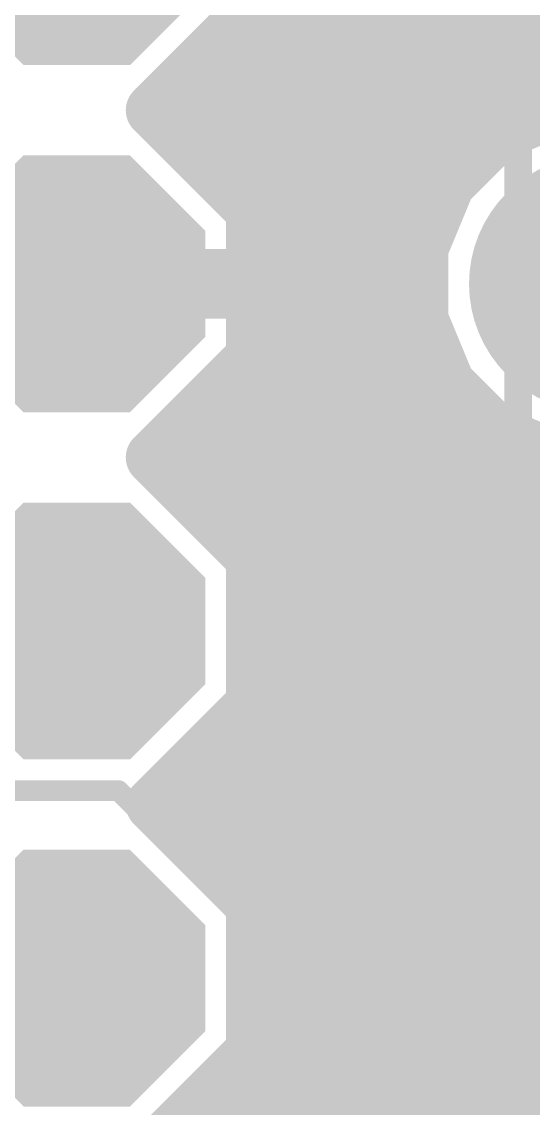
# Model space of a CAD drawing. Extents: x 0.5 to 37.4, y 3.1 to 45.2.
# Drawn here: x 5.95 to 9.69, y 13.02 to 20.97 of the extents above; entities that cross this region are included whole.
import ezdxf

# ---------------------------------------------------------------- set-up
doc = ezdxf.new("R2010")
doc.units = 0
for name, color, linetype in [('1', 22, 'CONTINUOUS'), ('16', 175, 'CONTINUOUS'), ('17', 82, 'CONTINUOUS'), ('21', 253, 'CONTINUOUS'), ('51', 253, 'CONTINUOUS')]:
    doc.layers.add(name, color=color, linetype=linetype)

# ---------------------------------------------------------------- blocks, each defined once
blk = doc.blocks.new('RECT')
blk.add_solid([(-0.5, -0.5), (0.5, -0.5), (-0.5, 0.5), (0.5, 0.5)])
blk = doc.blocks.new('OCTAGONP')
at = {"const_width": 0.5}
blk.add_lwpolyline([(-0.25, -0.1036), (-0.25, 0.1036), (-0.1036, 0.25), (0.1036, 0.25), (0.25, 0.1036), (0.25, -0.1036), (0.1036, -0.25), (-0.1036, -0.25), (-0.25, -0.1036), (-0.25, 0.1036)], dxfattribs=at)
blk = doc.blocks.new('ROUNDP')
at = {"const_width": 0.5}
blk.add_lwpolyline([(0, -0.25, 1), (0, 0.25, 1), (0, -0.25)], format="xyb", dxfattribs=at)

msp = doc.modelspace()

# ---------------------------------------------------------------- linework, layer by layer
at = {"layer": '1'}
for points, const_width in [([(7.6454, 21.0534), (7.6454, 22.1266)], 0.4064), ([(7.6454, 21.1328), (15.6455, 21.1328)], 0.4064), ([(6.912, 20.32), (7.6454, 21.0534)], 0.4064), ([(7.3184, 20.7264), (15.6455, 20.7264)], 0.4064), ([(7.6454, 19.5866), (6.912, 20.32)], 0.4064), ([(6.912, 20.32), (9.841, 20.32)], 0.4064), ([(9.9023, 20.3454), (9.4262, 20.1482)], 0.4064), ([(5.08, 20.32), (6.35, 19.05)], 0.1778), ([(9.4262, 20.1482), (9.0618, 19.7838)], 0.4064), ([(7.3184, 19.9136), (9.1916, 19.9136)], 0.4064), ([(9.0618, 19.7838), (8.8646, 19.3077)], 0.4064), ([(7.6454, 18.5134), (7.6454, 19.5866)], 0.4064), ([(7.6454, 19.5072), (8.9473, 19.5072)], 0.4064), ([(8.8646, 19.3077), (8.8646, 18.7923)], 0.4064), ([(7.6454, 19.1008), (8.8646, 19.1008)], 0.4064), ([(5.08, 17.78), (6.35, 19.05)], 0.1778), ([(8.8646, 18.7923), (9.0618, 18.3162)], 0.4064), ([(7.6454, 18.6944), (8.9052, 18.6944)], 0.4064), ([(6.912, 17.78), (7.6454, 18.5134)], 0.4064), ([(7.42, 18.288), (9.09, 18.288)], 0.4064), ([(9.0618, 18.3162), (9.4262, 17.9518)], 0.4064), ([(9.4262, 17.9518), (9.9023, 17.7546)], 0.4064), ([(7.0136, 17.8816), (9.5957, 17.8816)], 0.4064), ([(7.6454, 17.0466), (6.912, 17.78)], 0.4064), ([(7.2168, 17.4752), (16.2041, 17.4752)], 0.4064), ([(7.6232, 17.0688), (17.7089, 17.0688)], 0.4064), ([(7.6454, 15.9734), (7.6454, 17.0466)], 0.4064), ([(7.6454, 16.6624), (19.4564, 16.6624)], 0.4064), ([(7.6454, 16.256), (19.4564, 16.256)], 0.4064), ([(6.912, 15.24), (7.6454, 15.9734)], 0.4064), ([(7.5216, 15.8496), (19.4564, 15.8496)], 0.4064), ([(7.1152, 15.4432), (19.4564, 15.4432)], 0.4064), ([(7.6454, 14.5066), (6.912, 15.24)], 0.4064), ([(7.1152, 15.0368), (10.9523, 15.0368)], 0.4064), ([(7.5216, 14.6304), (10.4389, 14.6304)], 0.4064), ([(7.6454, 13.4334), (7.6454, 14.5066)], 0.4064), ([(7.6454, 14.224), (10.2705, 14.224)], 0.4064), ([(7.6454, 13.8176), (10.2616, 13.8176)], 0.4064), ([(6.912, 12.7), (7.6454, 13.4334)], 0.4064), ([(7.6232, 13.4112), (10.3968, 13.4112)], 0.4064), ([(7.2168, 13.0048), (10.7428, 13.0048)], 0.4064)]:
    msp.add_lwpolyline(points, dxfattribs=dict(at, const_width=const_width))
for points, const_width in [([(7.6454, 21.2344, 1), (7.6454, 21.0312)], 0.2032), ([(7.7172, 20.9816, 1), (7.5736, 21.1253)], 0.2032), ([(7.5438, 21.0534, 1), (7.747, 21.0534)], 0.2032), ([(7.3184, 20.828, 1), (7.3184, 20.6248)], 0.2032), ([(6.9838, 20.3918, 1), (6.8401, 20.2482)], 0.2032), ([(6.912, 20.4216, 1), (6.912, 20.2184)], 0.2032), ([(6.8401, 20.3918, 1), (6.9838, 20.2482)], 0.2032), ([(9.3873, 20.2421, 1), (9.4651, 20.0543)], 0.2032), ([(9.4981, 20.0763, 1), (9.3544, 20.22)], 0.2032), ([(7.3184, 20.0152, 1), (7.3184, 19.812)], 0.2032), ([(9.1916, 19.812, 1), (9.1916, 20.0152)], 0.2032), ([(8.99, 19.8556, 1), (9.1337, 19.7119)], 0.2032), ([(9.1557, 19.7449, 1), (8.9679, 19.8227)], 0.2032), ([(7.747, 19.5866, 1), (7.5438, 19.5866)], 0.2032), ([(7.5736, 19.5147, 1), (7.7172, 19.6584)], 0.2032), ([(7.6454, 19.6088, 1), (7.6454, 19.4056)], 0.2032), ([(8.9473, 19.4056, 1), (8.9473, 19.6088)], 0.2032), ([(8.9662, 19.3077, 1), (8.763, 19.3077)], 0.2032), ([(8.7707, 19.3466, 1), (8.9585, 19.2688)], 0.2032), ([(7.6454, 19.2024, 1), (7.6454, 18.9992)], 0.2032), ([(8.8646, 18.9992, 1), (8.8646, 19.2024)], 0.2032), ([(6.3186, 19.0186, 1), (6.3814, 19.0814)], 0.0889), ([(6.3814, 19.0186, 1), (6.3186, 19.0814)], 0.0889), ([(8.9585, 18.8312, 1), (8.7707, 18.7534)], 0.2032), ([(7.6454, 18.796, 1), (7.6454, 18.5928)], 0.2032), ([(8.763, 18.7923, 1), (8.9662, 18.7923)], 0.2032), ([(8.9052, 18.5928, 1), (8.9052, 18.796)], 0.2032), ([(7.7172, 18.4416, 1), (7.5736, 18.5853)], 0.2032), ([(7.5438, 18.5134, 1), (7.747, 18.5134)], 0.2032), ([(7.42, 18.3896, 1), (7.42, 18.1864)], 0.2032), ([(9.1337, 18.3881, 1), (8.99, 18.2444)], 0.2032), ([(8.9679, 18.2773, 1), (9.1557, 18.3551)], 0.2032), ([(9.09, 18.1864, 1), (9.09, 18.3896)], 0.2032), ([(9.4651, 18.0457, 1), (9.3873, 17.8579)], 0.2032), ([(7.0136, 17.9832, 1), (7.0136, 17.78)], 0.2032), ([(9.3544, 17.88, 1), (9.4981, 18.0237)], 0.2032), ([(9.5957, 17.78, 1), (9.5957, 17.9832)], 0.2032), ([(6.9838, 17.8518, 1), (6.8401, 17.7082)], 0.2032), ([(6.8401, 17.8518, 1), (6.9838, 17.7082)], 0.2032), ([(7.2168, 17.5768, 1), (7.2168, 17.3736)], 0.2032), ([(7.6232, 17.1704, 1), (7.6232, 16.9672)], 0.2032), ([(7.747, 17.0466, 1), (7.5438, 17.0466)], 0.2032), ([(7.5736, 16.9747, 1), (7.7172, 17.1184)], 0.2032), ([(7.6454, 16.764, 1), (7.6454, 16.5608)], 0.2032), ([(7.6454, 16.3576, 1), (7.6454, 16.1544)], 0.2032), ([(7.7172, 15.9016, 1), (7.5736, 16.0453)], 0.2032), ([(7.5438, 15.9734, 1), (7.747, 15.9734)], 0.2032), ([(7.5216, 15.9512, 1), (7.5216, 15.748)], 0.2032), ([(7.1152, 15.5448, 1), (7.1152, 15.3416)], 0.2032), ([(6.9838, 15.3118, 1), (6.8401, 15.1682)], 0.2032), ([(6.8401, 15.3118, 1), (6.9838, 15.1682)], 0.2032), ([(7.1152, 15.1384, 1), (7.1152, 14.9352)], 0.2032), ([(7.5216, 14.732, 1), (7.5216, 14.5288)], 0.2032), ([(7.747, 14.5066, 1), (7.5438, 14.5066)], 0.2032), ([(7.5736, 14.4347, 1), (7.7172, 14.5784)], 0.2032), ([(7.6454, 14.3256, 1), (7.6454, 14.1224)], 0.2032), ([(7.6454, 13.9192, 1), (7.6454, 13.716)], 0.2032), ([(7.6232, 13.5128, 1), (7.6232, 13.3096)], 0.2032), ([(7.7172, 13.3616, 1), (7.5736, 13.5053)], 0.2032), ([(7.5438, 13.4334, 1), (7.747, 13.4334)], 0.2032), ([(7.2168, 13.1064, 1), (7.2168, 12.9032)], 0.2032)]:
    msp.add_lwpolyline(points, format="xyb", dxfattribs=dict(at, const_width=const_width))
at = {"layer": '16'}
for points, const_width in [([(7.6454, 21.0534), (7.6454, 22.1266)], 0.4064), ([(7.6454, 21.1328), (20.4216, 21.1328)], 0.4064), ([(6.9838, 20.3918), (7.6454, 21.0534)], 0.4064), ([(7.3184, 20.7264), (20.4216, 20.7264)], 0.4064), ([(7.747, 19.6287), (6.9838, 20.3918)], 0.4064), ([(7.0556, 20.32), (9.841, 20.32)], 0.4064), ([(9.9023, 20.3454), (9.4262, 20.1482)], 0.4064), ([(9.4262, 20.1482), (9.0618, 19.7838)], 0.4064), ([(7.4621, 19.9136), (9.1916, 19.9136)], 0.4064), ([(9.0618, 19.7838), (8.8646, 19.3077)], 0.4064), ([(7.747, 19.1008), (7.747, 19.6287)], 0.4064), ([(7.747, 19.5072), (8.9473, 19.5072)], 0.4064), ([(8.8646, 19.3077), (8.8646, 18.7923)], 0.4064), ([(6.4008, 18.9992), (6.4008, 19.1008)], 0.4064), ([(6.4008, 19.1008), (7.747, 19.1008)], 0.4064), ([(7.747, 19.1008), (8.8646, 19.1008)], 0.4064), ([(7.747, 18.9992), (6.4008, 18.9992)], 0.4064), ([(7.747, 18.4713), (7.747, 18.9992)], 0.4064), ([(8.8646, 18.7923), (9.0618, 18.3162)], 0.4064), ([(7.747, 18.6944), (8.9052, 18.6944)], 0.4064), ([(6.9838, 17.7082), (7.747, 18.4713)], 0.4064), ([(7.5636, 18.288), (9.09, 18.288)], 0.4064), ([(9.0618, 18.3162), (9.4262, 17.9518)], 0.4064), ([(9.4262, 17.9518), (9.9023, 17.7546)], 0.4064), ([(7.1573, 17.8816), (9.5957, 17.8816)], 0.4064), ([(7.6454, 17.0466), (6.9838, 17.7082)], 0.4064), ([(7.2168, 17.4752), (11.1241, 17.4752)], 0.4064), ([(7.6232, 17.0688), (18.7949, 17.0688)], 0.4064), ([(7.6454, 15.9734), (7.6454, 17.0466)], 0.4064), ([(7.6454, 16.6624), (18.3885, 16.6624)], 0.4064), ([(7.6454, 16.256), (17.9821, 16.256)], 0.4064), ([(7.1395, 15.4675), (7.6454, 15.9734)], 0.4064), ([(7.5216, 15.8496), (17.5757, 15.8496)], 0.4064), ([(9.2467, 13.3604), (7.1395, 15.4675)], 0.4064), ([(7.1639, 15.4432), (17.1693, 15.4432)], 0.4064), ([(4.9784, 15.3416), (6.6548, 15.3416)], 0.1524), ([(6.6548, 15.3416), (9.0678, 12.9286)], 0.1524), ([(7.5703, 15.0368), (10.7377, 15.0368)], 0.4064), ([(7.9767, 14.6304), (10.3411, 14.6304)], 0.4064), ([(8.3831, 14.224), (10.1844, 14.224)], 0.4064), ([(8.7895, 13.8176), (10.1683, 13.8176)], 0.4064), ([(7.6454, 13.4334), (7.6454, 13.7403)], 0.4064), ([(7.6454, 13.7403), (8.8889, 12.4968)], 0.4064), ([(6.912, 12.7), (7.6454, 13.4334)], 0.4064), ([(7.6232, 13.4112), (7.9745, 13.4112)], 0.4064), ([(9.1959, 13.4112), (10.2894, 13.4112)], 0.4064), ([(10.3153, 13.3604), (9.2467, 13.3604)], 0.4064), ([(7.2168, 13.0048), (8.3809, 13.0048)], 0.4064)]:
    msp.add_lwpolyline(points, dxfattribs=dict(at, const_width=const_width))
for points, const_width in [([(7.6454, 21.2344, 1), (7.6454, 21.0312)], 0.2032), ([(7.7172, 20.9816, 1), (7.5736, 21.1253)], 0.2032), ([(7.5438, 21.0534, 1), (7.747, 21.0534)], 0.2032), ([(7.3184, 20.828, 1), (7.3184, 20.6248)], 0.2032), ([(7.0556, 20.4637, 1), (6.912, 20.32)], 0.2032), ([(6.912, 20.4637, 1), (7.0556, 20.32)], 0.2032), ([(7.0556, 20.4216, 1), (7.0556, 20.2184)], 0.2032), ([(9.3873, 20.2421, 1), (9.4651, 20.0543)], 0.2032), ([(9.4981, 20.0763, 1), (9.3544, 20.22)], 0.2032), ([(7.4621, 20.0152, 1), (7.4621, 19.812)], 0.2032), ([(9.1916, 19.812, 1), (9.1916, 20.0152)], 0.2032), ([(8.99, 19.8556, 1), (9.1337, 19.7119)], 0.2032), ([(9.1557, 19.7449, 1), (8.9679, 19.8227)], 0.2032), ([(7.8486, 19.6287, 1), (7.6454, 19.6287)], 0.2032), ([(7.6752, 19.5568, 1), (7.8188, 19.7005)], 0.2032), ([(7.747, 19.6088, 1), (7.747, 19.4056)], 0.2032), ([(8.9473, 19.4056, 1), (8.9473, 19.6088)], 0.2032), ([(8.9662, 19.3077, 1), (8.763, 19.3077)], 0.2032), ([(8.7707, 19.3466, 1), (8.9585, 19.2688)], 0.2032), ([(6.5024, 19.1008, 1), (6.2992, 19.1008)], 0.2032), ([(6.4008, 19.2024, 1), (6.4008, 18.9992)], 0.2032), ([(7.747, 19.2024, 1), (7.747, 18.9992)], 0.2032), ([(7.747, 18.9992, 1), (7.747, 19.2024)], 0.2032), ([(8.8646, 18.9992, 1), (8.8646, 19.2024)], 0.2032), ([(6.4008, 19.1008, 1), (6.4008, 18.8976)], 0.2032), ([(7.8486, 18.9992, 1), (7.6454, 18.9992)], 0.2032), ([(7.6454, 19.1008, 1), (7.8486, 19.1008)], 0.2032), ([(7.747, 18.8976, 1), (7.747, 19.1008)], 0.2032), ([(6.2992, 18.9992, 1), (6.5024, 18.9992)], 0.2032), ([(8.9585, 18.8312, 1), (8.7707, 18.7534)], 0.2032), ([(7.747, 18.796, 1), (7.747, 18.5928)], 0.2032), ([(8.763, 18.7923, 1), (8.9662, 18.7923)], 0.2032), ([(8.9052, 18.5928, 1), (8.9052, 18.796)], 0.2032), ([(7.8188, 18.3995, 1), (7.6752, 18.5432)], 0.2032), ([(7.6454, 18.4713, 1), (7.8486, 18.4713)], 0.2032), ([(7.5636, 18.3896, 1), (7.5636, 18.1864)], 0.2032), ([(9.1337, 18.3881, 1), (8.99, 18.2444)], 0.2032), ([(8.9679, 18.2773, 1), (9.1557, 18.3551)], 0.2032), ([(9.09, 18.1864, 1), (9.09, 18.3896)], 0.2032), ([(9.4651, 18.0457, 1), (9.3873, 17.8579)], 0.2032), ([(7.1573, 17.9832, 1), (7.1573, 17.78)], 0.2032), ([(9.3544, 17.88, 1), (9.4981, 18.0237)], 0.2032), ([(9.5957, 17.78, 1), (9.5957, 17.9832)], 0.2032), ([(7.0556, 17.78, 1), (6.912, 17.6363)], 0.2032), ([(6.912, 17.78, 1), (7.0556, 17.6363)], 0.2032), ([(7.2168, 17.5768, 1), (7.2168, 17.3736)], 0.2032), ([(7.6232, 17.1704, 1), (7.6232, 16.9672)], 0.2032), ([(7.747, 17.0466, 1), (7.5438, 17.0466)], 0.2032), ([(7.5736, 16.9747, 1), (7.7172, 17.1184)], 0.2032), ([(7.6454, 16.764, 1), (7.6454, 16.5608)], 0.2032), ([(7.6454, 16.3576, 1), (7.6454, 16.1544)], 0.2032), ([(7.7172, 15.9016, 1), (7.5736, 16.0453)], 0.2032), ([(7.5438, 15.9734, 1), (7.747, 15.9734)], 0.2032), ([(7.5216, 15.9512, 1), (7.5216, 15.748)], 0.2032), ([(7.2114, 15.5394, 1), (7.0677, 15.3957)], 0.2032), ([(7.0677, 15.5394, 1), (7.2114, 15.3957)], 0.2032), ([(7.1639, 15.5448, 1), (7.1639, 15.3416)], 0.2032), ([(6.6817, 15.3685, 1), (6.6279, 15.3147)], 0.0762), ([(6.6548, 15.3035, 1), (6.6548, 15.3797)], 0.0762), ([(7.5703, 15.1384, 1), (7.5703, 14.9352)], 0.2032), ([(7.9767, 14.732, 1), (7.9767, 14.5288)], 0.2032), ([(8.3831, 14.3256, 1), (8.3831, 14.1224)], 0.2032), ([(8.7895, 13.9192, 1), (8.7895, 13.716)], 0.2032), ([(7.747, 13.7403, 1), (7.5438, 13.7403)], 0.2032), ([(7.7172, 13.8122, 1), (7.5736, 13.6685)], 0.2032), ([(7.6232, 13.5128, 1), (7.6232, 13.3096)], 0.2032), ([(7.7172, 13.3616, 1), (7.5736, 13.5053)], 0.2032), ([(7.9745, 13.3096, 1), (7.9745, 13.5128)], 0.2032), ([(9.1959, 13.5128, 1), (9.1959, 13.3096)], 0.2032), ([(7.5438, 13.4334, 1), (7.747, 13.4334)], 0.2032), ([(9.2467, 13.462, 1), (9.2467, 13.2588)], 0.2032), ([(9.1748, 13.2886, 1), (9.3185, 13.4322)], 0.2032), ([(7.2168, 13.1064, 1), (7.2168, 12.9032)], 0.2032), ([(8.3809, 12.9032, 1), (8.3809, 13.1064)], 0.2032)]:
    msp.add_lwpolyline(points, format="xyb", dxfattribs=dict(at, const_width=const_width))
at = {"layer": '21', "const_width": 0.2032}
msp.add_lwpolyline([(9.58, 21.93), (9.58, 3.87)], dxfattribs=at)
msp.add_lwpolyline([(10.414, 20.828, 0.8571), (10.414, 17.272)], format="xyb", dxfattribs=at)
at = {"layer": '51', "const_width": 0.2032}
msp.add_lwpolyline([(8.48, 4.97), (8.48, 21.93)], dxfattribs=at)

# ---------------------------------------------------------------- block references
at = {"layer": '17', "xscale": 1.8796, "yscale": 1.8796, "rotation": 90}
for p in [(6.35, 21.59), (6.35, 21.59), (6.35, 19.05), (6.35, 19.05), (6.35, 16.51), (6.35, 16.51), (6.35, 13.97), (6.35, 13.97)]:
    msp.add_blockref('OCTAGONP', p, dxfattribs=at)
at = {"layer": '17', "xscale": 1.8796, "yscale": 1.8796}
msp.add_blockref('ROUNDP', (10.16, 19.05), dxfattribs=at)
msp.add_blockref('ROUNDP', (10.16, 19.05), dxfattribs=at)
at = {"layer": '51', "xscale": 0.508, "yscale": 0.508, "rotation": 180}
for p in [(6.35, 19.05), (6.35, 16.51), (6.35, 16.51), (6.35, 13.97)]:
    msp.add_blockref('RECT', p, dxfattribs=at)

doc.saveas('drawing.dxf')
